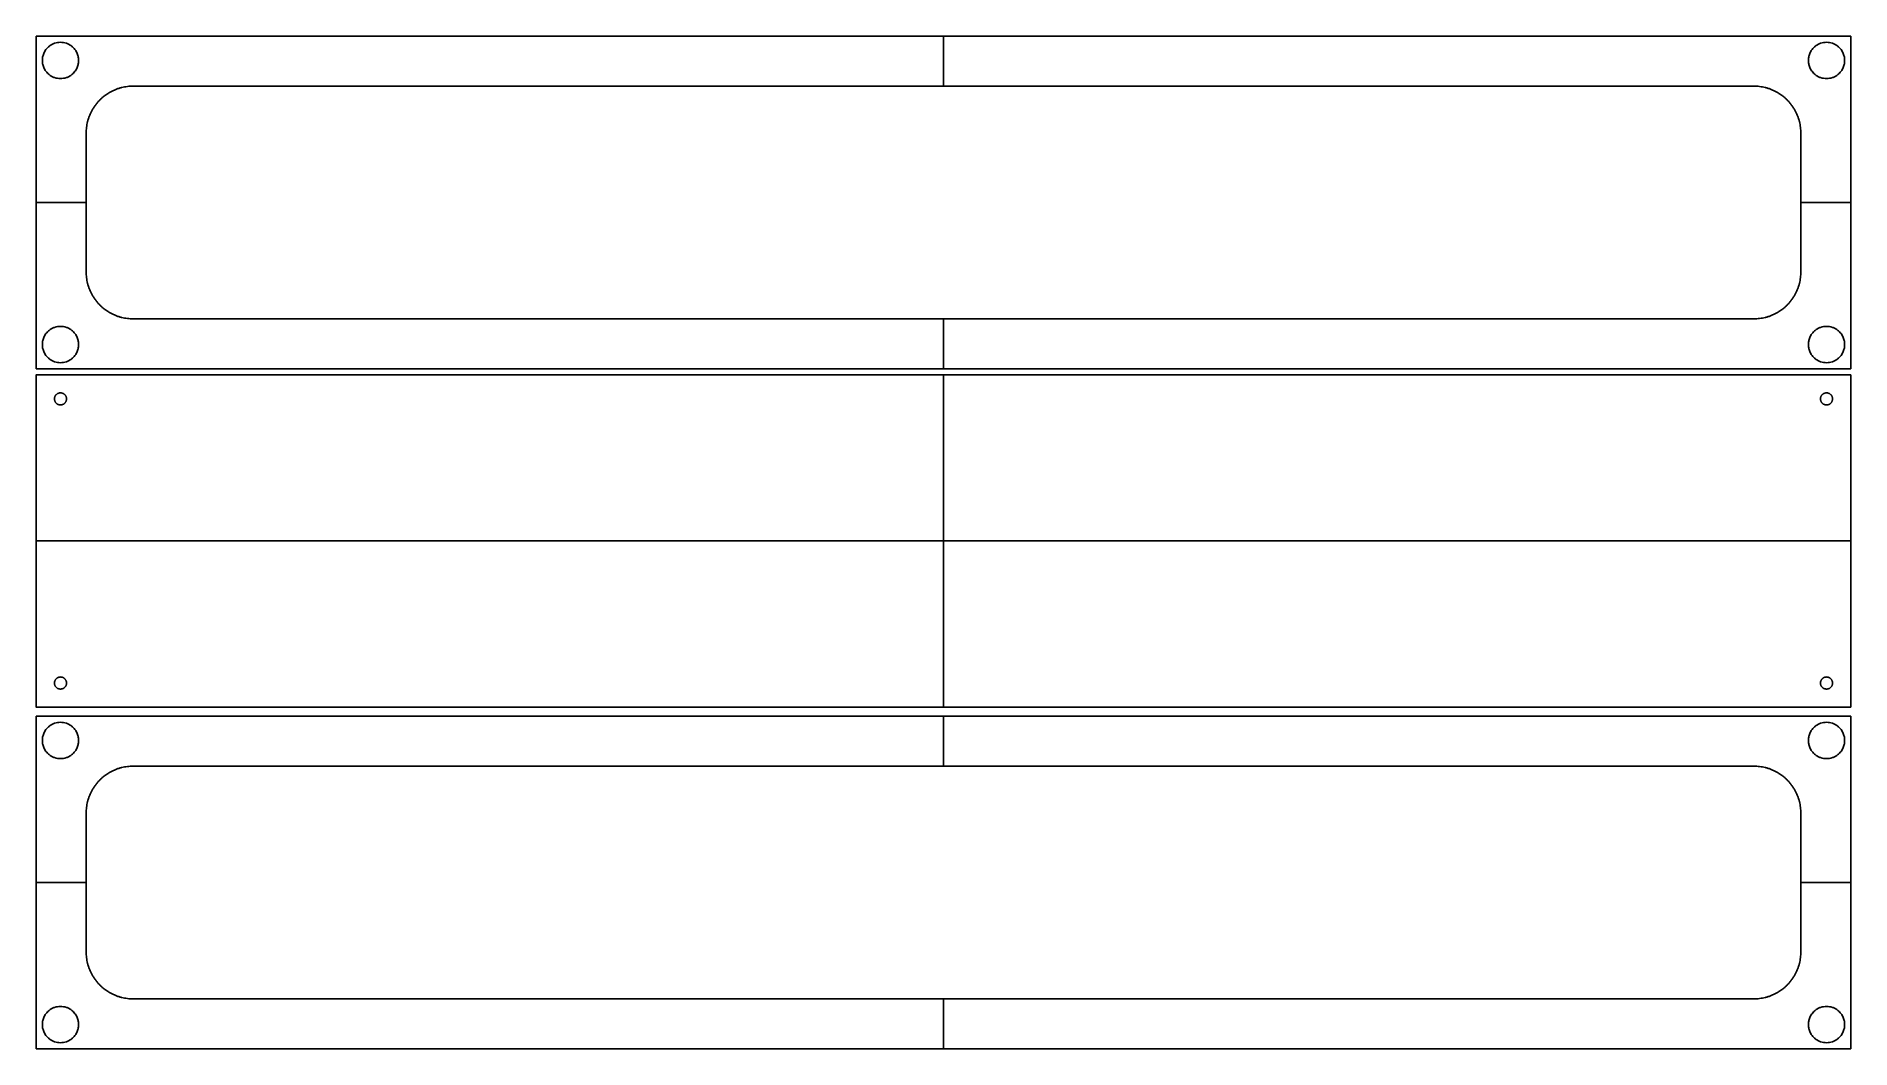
# Model space of a CAD drawing. Header units: millimetres. Extents: x -300 to 300, y -138 to 197.
import ezdxf

# ---------------------------------------------------------------- set-up
doc = ezdxf.new("R2010")
doc.units = ezdxf.units.MM
doc.layers.add('ACRYLIC', color=12, linetype='Continuous', true_color=0xc80000)

msp = doc.modelspace()

# ---------------------------------------------------------------- linework, layer by layer
at = {"layer": 'ACRYLIC', "color": 18, "true_color": 0x000000}
for points in [[(-300, 87, 2), (-300, 142, 2), (-300, 197, 2)], [(-300, 87, 5), (-300, 142, 5), (-300, 197, 5)], [(-300, 197, 5), (-300, 197, 3.5), (-300, 197, 2)], [(300, 197, 2), (0, 197, 2), (-300, 197, 2)], [(300, 197, 5), (0, 197, 5), (-300, 197, 5)], [(-300, 197, 3.5), (-300, 142, 3.5), (-300, 87, 3.5)], [(-300, 197, 3.5), (0, 197, 3.5), (300, 197, 3.5)], [(-292, 195, 5), (-292, 195, 3.5), (-292, 195, 2)], [(0, 197, 5), (0, 197, 3.5), (0, 197, 2)], [(0, 197, 5), (0, 188.75, 5), (0, 180.5, 5)], [(0, 197, 2), (0, 188.75, 2), (0, 180.5, 2)], [(292, 195, 5), (292, 195, 3.5), (292, 195, 2)], [(300, 197, 5), (300, 197, 3.5), (300, 197, 2)], [(300, 87, 2), (300, 142, 2), (300, 197, 2)], [(300, 87, 5), (300, 142, 5), (300, 197, 5)], [(300, 197, 3.5), (300, 142, 3.5), (300, 87, 3.5)], [(-298, 189, 5), (-298, 189, 3.5), (-298, 189, 2)], [(-286, 189, 5), (-286, 189, 3.5), (-286, 189, 2)], [(286, 189, 5), (286, 189, 3.5), (286, 189, 2)], [(298, 189, 5), (298, 189, 3.5), (298, 189, 2)], [(-292, 183, 5), (-292, 183, 3.5), (-292, 183, 2)], [(-268, 180.5, 5), (-268, 180.5, 3.5), (-268, 180.5, 2)], [(268, 180.5, 2), (0, 180.5, 2), (-268, 180.5, 2)], [(268, 180.5, 5), (0, 180.5, 5), (-268, 180.5, 5)], [(-268, 180.5, 3.5), (0, 180.5, 3.5), (268, 180.5, 3.5)], [(0, 180.5, 5), (0, 180.5, 3.5), (0, 180.5, 2)], [(268, 180.5, 5), (268, 180.5, 3.5), (268, 180.5, 2)], [(292, 183, 5), (292, 183, 3.5), (292, 183, 2)], [(-278.96, 175.96, 5), (-278.96, 175.96, 3.5), (-278.96, 175.96, 2)], [(278.96, 175.96, 5), (278.96, 175.96, 3.5), (278.96, 175.96, 2)], [(-283.5, 165, 5), (-283.5, 165, 3.5), (-283.5, 165, 2)], [(-283.5, 119, 2), (-283.5, 142, 2), (-283.5, 165, 2)], [(-283.5, 119, 5), (-283.5, 142, 5), (-283.5, 165, 5)], [(-283.5, 165, 3.5), (-283.5, 142, 3.5), (-283.5, 119, 3.5)], [(283.5, 119, 2), (283.5, 142, 2), (283.5, 165, 2)], [(283.5, 119, 5), (283.5, 142, 5), (283.5, 165, 5)], [(283.5, 165, 5), (283.5, 165, 3.5), (283.5, 165, 2)], [(283.5, 165, 3.5), (283.5, 142, 3.5), (283.5, 119, 3.5)], [(-300, 142, 5), (-300, 142, 3.5), (-300, 142, 2)], [(-300, 142, 5), (-291.75, 142, 5), (-283.5, 142, 5)], [(-300, 142, 2), (-291.75, 142, 2), (-283.5, 142, 2)], [(-283.5, 142, 5), (-283.5, 142, 3.5), (-283.5, 142, 2)], [(283.5, 142, 5), (283.5, 142, 3.5), (283.5, 142, 2)], [(283.5, 142, 5), (291.75, 142, 5), (300, 142, 5)], [(283.5, 142, 2), (291.75, 142, 2), (300, 142, 2)], [(300, 142, 5), (300, 142, 3.5), (300, 142, 2)], [(-283.5, 119, 5), (-283.5, 119, 3.5), (-283.5, 119, 2)], [(283.5, 119, 5), (283.5, 119, 3.5), (283.5, 119, 2)], [(-278.96, 108.04, 5), (-278.96, 108.04, 3.5), (-278.96, 108.04, 2)], [(278.96, 108.04, 5), (278.96, 108.04, 3.5), (278.96, 108.04, 2)], [(-268, 103.5, 5), (-268, 103.5, 3.5), (-268, 103.5, 2)], [(268, 103.5, 2), (0, 103.5, 2), (-268, 103.5, 2)], [(268, 103.5, 5), (0, 103.5, 5), (-268, 103.5, 5)], [(-268, 103.5, 3.5), (0, 103.5, 3.5), (268, 103.5, 3.5)], [(0, 103.5, 5), (0, 103.5, 3.5), (0, 103.5, 2)], [(0, 103.5, 5), (0, 95.25, 5), (0, 87, 5)], [(0, 103.5, 2), (0, 95.25, 2), (0, 87, 2)], [(268, 103.5, 5), (268, 103.5, 3.5), (268, 103.5, 2)], [(-292, 101, 5), (-292, 101, 3.5), (-292, 101, 2)], [(292, 101, 5), (292, 101, 3.5), (292, 101, 2)], [(-298, 95, 5), (-298, 95, 3.5), (-298, 95, 2)], [(-286, 95, 5), (-286, 95, 3.5), (-286, 95, 2)], [(286, 95, 5), (286, 95, 3.5), (286, 95, 2)], [(298, 95, 5), (298, 95, 3.5), (298, 95, 2)], [(300, 87, 2), (0, 87, 2), (-300, 87, 2)], [(300, 87, 5), (0, 87, 5), (-300, 87, 5)], [(-300, 87, 5), (-300, 87, 3.5), (-300, 87, 2)], [(-300, 87, 3.5), (0, 87, 3.5), (300, 87, 3.5)], [(-300, -25, -16), (-300, 30, -16), (-300, 85, -16)], [(-300, 85, -19), (-300, 85, -17.5), (-300, 85, -16)], [(-300, -25, -19), (-300, 30, -19), (-300, 85, -19)], [(300, 85, -16), (0, 85, -16), (-300, 85, -16)], [(300, 85, -19), (0, 85, -19), (-300, 85, -19)], [(-300, 85, -17.5), (-300, 30, -17.5), (-300, -25, -17.5)], [(-300, 85, -17.5), (0, 85, -17.5), (300, 85, -17.5)], [(-292, 89, 5), (-292, 89, 3.5), (-292, 89, 2)], [(0, 87, 5), (0, 87, 3.5), (0, 87, 2)], [(0, 85, -19), (0, 85, -17.5), (0, 85, -16)], [(0, 85, -19), (0, 30, -19), (0, -25, -19)], [(0, 85, -16), (0, 30, -16), (0, -25, -16)], [(292, 89, 5), (292, 89, 3.5), (292, 89, 2)], [(300, 87, 5), (300, 87, 3.5), (300, 87, 2)], [(300, -25, -16), (300, 30, -16), (300, 85, -16)], [(300, -25, -19), (300, 30, -19), (300, 85, -19)], [(300, 85, -19), (300, 85, -17.5), (300, 85, -16)], [(300, 85, -17.5), (300, 30, -17.5), (300, -25, -17.5)], [(-292, 79, -19), (-292, 79, -17.5), (-292, 79, -16)], [(292, 79, -19), (292, 79, -17.5), (292, 79, -16)], [(-294, 77, -19), (-294, 77, -17.5), (-294, 77, -16)], [(-292, 75, -19), (-292, 75, -17.5), (-292, 75, -16)], [(-290, 77, -19), (-290, 77, -17.5), (-290, 77, -16)], [(290, 77, -19), (290, 77, -17.5), (290, 77, -16)], [(292, 75, -19), (292, 75, -17.5), (292, 75, -16)], [(294, 77, -19), (294, 77, -17.5), (294, 77, -16)], [(-300, 30, -19), (-300, 30, -17.5), (-300, 30, -16)], [(-300, 30, -19), (0, 30, -19), (300, 30, -19)], [(-300, 30, -16), (0, 30, -16), (300, 30, -16)], [(300, 30, -19), (300, 30, -17.5), (300, 30, -16)], [(-294, -17, -19), (-294, -17, -17.5), (-294, -17, -16)], [(-292, -15, -19), (-292, -15, -17.5), (-292, -15, -16)], [(-290, -17, -19), (-290, -17, -17.5), (-290, -17, -16)], [(290, -17, -19), (290, -17, -17.5), (290, -17, -16)], [(292, -15, -19), (292, -15, -17.5), (292, -15, -16)], [(294, -17, -19), (294, -17, -17.5), (294, -17, -16)], [(-292, -19, -19), (-292, -19, -17.5), (-292, -19, -16)], [(292, -19, -19), (292, -19, -17.5), (292, -19, -16)], [(300, -25, -16), (0, -25, -16), (-300, -25, -16)], [(-300, -25, -19), (-300, -25, -17.5), (-300, -25, -16)], [(300, -25, -19), (0, -25, -19), (-300, -25, -19)], [(-300, -25, -17.5), (0, -25, -17.5), (300, -25, -17.5)], [(-300, -138, 2), (-300, -83, 2), (-300, -28, 2)], [(-300, -138, 5), (-300, -83, 5), (-300, -28, 5)], [(-300, -28, 5), (-300, -28, 3.5), (-300, -28, 2)], [(300, -28, 2), (0, -28, 2), (-300, -28, 2)], [(300, -28, 5), (0, -28, 5), (-300, -28, 5)], [(-300, -28, 3.5), (-300, -83, 3.5), (-300, -138, 3.5)], [(-300, -28, 3.5), (0, -28, 3.5), (300, -28, 3.5)], [(-292, -30, 5), (-292, -30, 3.5), (-292, -30, 2)], [(0, -25, -19), (0, -25, -17.5), (0, -25, -16)], [(0, -28, 5), (0, -28, 3.5), (0, -28, 2)], [(0, -28, 5), (0, -36.25, 5), (0, -44.5, 5)], [(0, -28, 2), (0, -36.25, 2), (0, -44.5, 2)], [(292, -30, 5), (292, -30, 3.5), (292, -30, 2)], [(300, -25, -19), (300, -25, -17.5), (300, -25, -16)], [(300, -28, 5), (300, -28, 3.5), (300, -28, 2)], [(300, -138, 2), (300, -83, 2), (300, -28, 2)], [(300, -138, 5), (300, -83, 5), (300, -28, 5)], [(300, -28, 3.5), (300, -83, 3.5), (300, -138, 3.5)], [(-298, -36, 5), (-298, -36, 3.5), (-298, -36, 2)], [(-286, -36, 5), (-286, -36, 3.5), (-286, -36, 2)], [(286, -36, 5), (286, -36, 3.5), (286, -36, 2)], [(298, -36, 5), (298, -36, 3.5), (298, -36, 2)], [(-292, -42, 5), (-292, -42, 3.5), (-292, -42, 2)], [(292, -42, 5), (292, -42, 3.5), (292, -42, 2)], [(-268, -44.5, 5), (-268, -44.5, 3.5), (-268, -44.5, 2)], [(268, -44.5, 2), (0, -44.5, 2), (-268, -44.5, 2)], [(268, -44.5, 5), (0, -44.5, 5), (-268, -44.5, 5)], [(-268, -44.5, 3.5), (0, -44.5, 3.5), (268, -44.5, 3.5)], [(0, -44.5, 5), (0, -44.5, 3.5), (0, -44.5, 2)], [(268, -44.5, 5), (268, -44.5, 3.5), (268, -44.5, 2)], [(-278.96, -49.04, 5), (-278.96, -49.04, 3.5), (-278.96, -49.04, 2)], [(278.96, -49.04, 5), (278.96, -49.04, 3.5), (278.96, -49.04, 2)], [(-283.5, -60, 5), (-283.5, -60, 3.5), (-283.5, -60, 2)], [(-283.5, -106, 2), (-283.5, -83, 2), (-283.5, -60, 2)], [(-283.5, -106, 5), (-283.5, -83, 5), (-283.5, -60, 5)], [(-283.5, -60, 3.5), (-283.5, -83, 3.5), (-283.5, -106, 3.5)], [(283.5, -106, 2), (283.5, -83, 2), (283.5, -60, 2)], [(283.5, -106, 5), (283.5, -83, 5), (283.5, -60, 5)], [(283.5, -60, 5), (283.5, -60, 3.5), (283.5, -60, 2)], [(283.5, -60, 3.5), (283.5, -83, 3.5), (283.5, -106, 3.5)], [(-300, -83, 5), (-300, -83, 3.5), (-300, -83, 2)], [(-300, -83, 5), (-291.75, -83, 5), (-283.5, -83, 5)], [(-300, -83, 2), (-291.75, -83, 2), (-283.5, -83, 2)], [(-283.5, -83, 5), (-283.5, -83, 3.5), (-283.5, -83, 2)], [(283.5, -83, 5), (283.5, -83, 3.5), (283.5, -83, 2)], [(283.5, -83, 5), (291.75, -83, 5), (300, -83, 5)], [(283.5, -83, 2), (291.75, -83, 2), (300, -83, 2)], [(300, -83, 5), (300, -83, 3.5), (300, -83, 2)], [(-283.5, -106, 5), (-283.5, -106, 3.5), (-283.5, -106, 2)], [(283.5, -106, 5), (283.5, -106, 3.5), (283.5, -106, 2)], [(-278.96, -116.96, 5), (-278.96, -116.96, 3.5), (-278.96, -116.96, 2)], [(278.96, -116.96, 5), (278.96, -116.96, 3.5), (278.96, -116.96, 2)], [(-292, -124, 5), (-292, -124, 3.5), (-292, -124, 2)], [(-268, -121.5, 5), (-268, -121.5, 3.5), (-268, -121.5, 2)], [(268, -121.5, 2), (0, -121.5, 2), (-268, -121.5, 2)], [(268, -121.5, 5), (0, -121.5, 5), (-268, -121.5, 5)], [(-268, -121.5, 3.5), (0, -121.5, 3.5), (268, -121.5, 3.5)], [(0, -121.5, 5), (0, -121.5, 3.5), (0, -121.5, 2)], [(0, -121.5, 5), (0, -129.75, 5), (0, -138, 5)], [(0, -121.5, 2), (0, -129.75, 2), (0, -138, 2)], [(268, -121.5, 5), (268, -121.5, 3.5), (268, -121.5, 2)], [(292, -124, 5), (292, -124, 3.5), (292, -124, 2)], [(-298, -130, 5), (-298, -130, 3.5), (-298, -130, 2)], [(-286, -130, 5), (-286, -130, 3.5), (-286, -130, 2)], [(286, -130, 5), (286, -130, 3.5), (286, -130, 2)], [(298, -130, 5), (298, -130, 3.5), (298, -130, 2)], [(300, -138, 2), (0, -138, 2), (-300, -138, 2)], [(300, -138, 5), (0, -138, 5), (-300, -138, 5)], [(-300, -138, 5), (-300, -138, 3.5), (-300, -138, 2)], [(-300, -138, 3.5), (0, -138, 3.5), (300, -138, 3.5)], [(-292, -136, 5), (-292, -136, 3.5), (-292, -136, 2)], [(0, -138, 5), (0, -138, 3.5), (0, -138, 2)], [(292, -136, 5), (292, -136, 3.5), (292, -136, 2)], [(300, -138, 5), (300, -138, 3.5), (300, -138, 2)]]:
    msp.add_open_spline(points, degree=2, dxfattribs=at)
for points, weights in [([(-286, 189, 5), (-286, 201, 5), (-298, 201, 5), (-298, 189, 5)], [1, 0.333333333333, 0.333333333333, 1]), ([(-286, 189, 2), (-286, 201, 2), (-298, 201, 2), (-298, 189, 2)], [1, 0.333333333333, 0.333333333333, 1]), ([(-298, 189, 3.5), (-298, 201, 3.5), (-286, 201, 3.5), (-286, 189, 3.5)], [1, 0.333333333333, 0.333333333333, 1]), ([(286, 189, 5), (286, 201, 5), (298, 201, 5), (298, 189, 5)], [1, 0.333333333333, 0.333333333333, 1]), ([(286, 189, 2), (286, 201, 2), (298, 201, 2), (298, 189, 2)], [1, 0.333333333333, 0.333333333333, 1]), ([(286, 189, 3.5), (286, 201, 3.5), (298, 201, 3.5), (298, 189, 3.5)], [1, 0.333333333333, 0.333333333333, 1]), ([(-298, 189, 5), (-298, 177, 5), (-286, 177, 5), (-286, 189, 5)], [1, 0.333333333333, 0.333333333333, 1]), ([(-298, 189, 2), (-298, 177, 2), (-286, 177, 2), (-286, 189, 2)], [1, 0.333333333333, 0.333333333333, 1]), ([(-286, 189, 3.5), (-286, 177, 3.5), (-298, 177, 3.5), (-298, 189, 3.5)], [1, 0.333333333333, 0.333333333333, 1]), ([(298, 189, 5), (298, 177, 5), (286, 177, 5), (286, 189, 5)], [1, 0.333333333333, 0.333333333333, 1]), ([(298, 189, 2), (298, 177, 2), (286, 177, 2), (286, 189, 2)], [1, 0.333333333333, 0.333333333333, 1]), ([(298, 189, 3.5), (298, 177, 3.5), (286, 177, 3.5), (286, 189, 3.5)], [1, 0.333333333333, 0.333333333333, 1]), ([(-283.5, 165, 2), (-283.5, 174.08, 2), (-277.08, 180.5, 2), (-268, 180.5, 2)], [1, 0.804737854124, 0.804737854124, 1]), ([(-283.5, 165, 5), (-283.5, 174.08, 5), (-277.08, 180.5, 5), (-268, 180.5, 5)], [1, 0.804737854124, 0.804737854124, 1]), ([(-283.5, 165, 3.5), (-283.5, 174.08, 3.5), (-277.08, 180.5, 3.5), (-268, 180.5, 3.5)], [1, 0.804737854124, 0.804737854124, 1]), ([(268, 180.5, 2), (277.08, 180.5, 2), (283.5, 174.08, 2), (283.5, 165, 2)], [1, 0.804737854124, 0.804737854124, 1]), ([(268, 180.5, 5), (277.08, 180.5, 5), (283.5, 174.08, 5), (283.5, 165, 5)], [1, 0.804737854124, 0.804737854124, 1]), ([(268, 180.5, 3.5), (277.08, 180.5, 3.5), (283.5, 174.08, 3.5), (283.5, 165, 3.5)], [1, 0.804737854124, 0.804737854124, 1]), ([(-268, 103.5, 2), (-277.08, 103.5, 2), (-283.5, 109.92, 2), (-283.5, 119, 2)], [1, 0.804737854124, 0.804737854124, 1]), ([(-268, 103.5, 5), (-277.08, 103.5, 5), (-283.5, 109.92, 5), (-283.5, 119, 5)], [1, 0.804737854124, 0.804737854124, 1]), ([(-268, 103.5, 3.5), (-277.08, 103.5, 3.5), (-283.5, 109.92, 3.5), (-283.5, 119, 3.5)], [1, 0.804737854124, 0.804737854124, 1]), ([(283.5, 119, 2), (283.5, 109.92, 2), (277.08, 103.5, 2), (268, 103.5, 2)], [1, 0.804737854124, 0.804737854124, 1]), ([(283.5, 119, 5), (283.5, 109.92, 5), (277.08, 103.5, 5), (268, 103.5, 5)], [1, 0.804737854124, 0.804737854124, 1]), ([(283.5, 119, 3.5), (283.5, 109.92, 3.5), (277.08, 103.5, 3.5), (268, 103.5, 3.5)], [1, 0.804737854124, 0.804737854124, 1]), ([(-298, 95, 5), (-298, 107, 5), (-286, 107, 5), (-286, 95, 5)], [1, 0.333333333333, 0.333333333333, 1]), ([(-298, 95, 2), (-298, 107, 2), (-286, 107, 2), (-286, 95, 2)], [1, 0.333333333333, 0.333333333333, 1]), ([(-298, 95, 3.5), (-298, 107, 3.5), (-286, 107, 3.5), (-286, 95, 3.5)], [1, 0.333333333333, 0.333333333333, 1]), ([(298, 95, 5), (298, 107, 5), (286, 107, 5), (286, 95, 5)], [1, 0.333333333333, 0.333333333333, 1]), ([(298, 95, 2), (298, 107, 2), (286, 107, 2), (286, 95, 2)], [1, 0.333333333333, 0.333333333333, 1]), ([(286, 95, 3.5), (286, 107, 3.5), (298, 107, 3.5), (298, 95, 3.5)], [1, 0.333333333333, 0.333333333333, 1]), ([(-286, 95, 5), (-286, 83, 5), (-298, 83, 5), (-298, 95, 5)], [1, 0.333333333333, 0.333333333333, 1]), ([(-286, 95, 2), (-286, 83, 2), (-298, 83, 2), (-298, 95, 2)], [1, 0.333333333333, 0.333333333333, 1]), ([(-286, 95, 3.5), (-286, 83, 3.5), (-298, 83, 3.5), (-298, 95, 3.5)], [1, 0.333333333333, 0.333333333333, 1]), ([(286, 95, 5), (286, 83, 5), (298, 83, 5), (298, 95, 5)], [1, 0.333333333333, 0.333333333333, 1]), ([(286, 95, 2), (286, 83, 2), (298, 83, 2), (298, 95, 2)], [1, 0.333333333333, 0.333333333333, 1]), ([(298, 95, 3.5), (298, 83, 3.5), (286, 83, 3.5), (286, 95, 3.5)], [1, 0.333333333333, 0.333333333333, 1]), ([(-294, 77, -19), (-294, 81, -19), (-290, 81, -19), (-290, 77, -19)], [1, 0.333333333333, 0.333333333333, 1]), ([(-294, 77, -16), (-294, 81, -16), (-290, 81, -16), (-290, 77, -16)], [1, 0.333333333333, 0.333333333333, 1]), ([(-290, 77, -17.5), (-290, 81, -17.5), (-294, 81, -17.5), (-294, 77, -17.5)], [1, 0.333333333333, 0.333333333333, 1]), ([(290, 77, -19), (290, 81, -19), (294, 81, -19), (294, 77, -19)], [1, 0.333333333333, 0.333333333333, 1]), ([(290, 77, -16), (290, 81, -16), (294, 81, -16), (294, 77, -16)], [1, 0.333333333333, 0.333333333333, 1]), ([(294, 77, -17.5), (294, 81, -17.5), (290, 81, -17.5), (290, 77, -17.5)], [1, 0.333333333333, 0.333333333333, 1]), ([(-290, 77, -19), (-290, 73, -19), (-294, 73, -19), (-294, 77, -19)], [1, 0.333333333333, 0.333333333333, 1]), ([(-290, 77, -16), (-290, 73, -16), (-294, 73, -16), (-294, 77, -16)], [1, 0.333333333333, 0.333333333333, 1]), ([(-294, 77, -17.5), (-294, 73, -17.5), (-290, 73, -17.5), (-290, 77, -17.5)], [1, 0.333333333333, 0.333333333333, 1]), ([(294, 77, -19), (294, 73, -19), (290, 73, -19), (290, 77, -19)], [1, 0.333333333333, 0.333333333333, 1]), ([(294, 77, -16), (294, 73, -16), (290, 73, -16), (290, 77, -16)], [1, 0.333333333333, 0.333333333333, 1]), ([(290, 77, -17.5), (290, 73, -17.5), (294, 73, -17.5), (294, 77, -17.5)], [1, 0.333333333333, 0.333333333333, 1]), ([(-294, -17, -19), (-294, -13, -19), (-290, -13, -19), (-290, -17, -19)], [1, 0.333333333333, 0.333333333333, 1]), ([(-294, -17, -16), (-294, -13, -16), (-290, -13, -16), (-290, -17, -16)], [1, 0.333333333333, 0.333333333333, 1]), ([(-290, -17, -17.5), (-290, -13, -17.5), (-294, -13, -17.5), (-294, -17, -17.5)], [1, 0.333333333333, 0.333333333333, 1]), ([(-290, -17, -19), (-290, -21, -19), (-294, -21, -19), (-294, -17, -19)], [1, 0.333333333333, 0.333333333333, 1]), ([(-290, -17, -16), (-290, -21, -16), (-294, -21, -16), (-294, -17, -16)], [1, 0.333333333333, 0.333333333333, 1]), ([(-294, -17, -17.5), (-294, -21, -17.5), (-290, -21, -17.5), (-290, -17, -17.5)], [1, 0.333333333333, 0.333333333333, 1]), ([(290, -17, -19), (290, -13, -19), (294, -13, -19), (294, -17, -19)], [1, 0.333333333333, 0.333333333333, 1]), ([(290, -17, -16), (290, -13, -16), (294, -13, -16), (294, -17, -16)], [1, 0.333333333333, 0.333333333333, 1]), ([(294, -17, -17.5), (294, -13, -17.5), (290, -13, -17.5), (290, -17, -17.5)], [1, 0.333333333333, 0.333333333333, 1]), ([(294, -17, -19), (294, -21, -19), (290, -21, -19), (290, -17, -19)], [1, 0.333333333333, 0.333333333333, 1]), ([(294, -17, -16), (294, -21, -16), (290, -21, -16), (290, -17, -16)], [1, 0.333333333333, 0.333333333333, 1]), ([(290, -17, -17.5), (290, -21, -17.5), (294, -21, -17.5), (294, -17, -17.5)], [1, 0.333333333333, 0.333333333333, 1]), ([(-286, -36, 5), (-286, -24, 5), (-298, -24, 5), (-298, -36, 5)], [1, 0.333333333333, 0.333333333333, 1]), ([(-286, -36, 2), (-286, -24, 2), (-298, -24, 2), (-298, -36, 2)], [1, 0.333333333333, 0.333333333333, 1]), ([(-298, -36, 3.5), (-298, -24, 3.5), (-286, -24, 3.5), (-286, -36, 3.5)], [1, 0.333333333333, 0.333333333333, 1]), ([(-298, -36, 5), (-298, -48, 5), (-286, -48, 5), (-286, -36, 5)], [1, 0.333333333333, 0.333333333333, 1]), ([(-298, -36, 2), (-298, -48, 2), (-286, -48, 2), (-286, -36, 2)], [1, 0.333333333333, 0.333333333333, 1]), ([(-286, -36, 3.5), (-286, -48, 3.5), (-298, -48, 3.5), (-298, -36, 3.5)], [1, 0.333333333333, 0.333333333333, 1]), ([(286, -36, 5), (286, -24, 5), (298, -24, 5), (298, -36, 5)], [1, 0.333333333333, 0.333333333333, 1]), ([(286, -36, 2), (286, -24, 2), (298, -24, 2), (298, -36, 2)], [1, 0.333333333333, 0.333333333333, 1]), ([(286, -36, 3.5), (286, -24, 3.5), (298, -24, 3.5), (298, -36, 3.5)], [1, 0.333333333333, 0.333333333333, 1]), ([(298, -36, 5), (298, -48, 5), (286, -48, 5), (286, -36, 5)], [1, 0.333333333333, 0.333333333333, 1]), ([(298, -36, 2), (298, -48, 2), (286, -48, 2), (286, -36, 2)], [1, 0.333333333333, 0.333333333333, 1]), ([(298, -36, 3.5), (298, -48, 3.5), (286, -48, 3.5), (286, -36, 3.5)], [1, 0.333333333333, 0.333333333333, 1]), ([(-283.5, -60, 2), (-283.5, -50.92, 2), (-277.08, -44.5, 2), (-268, -44.5, 2)], [1, 0.804737854124, 0.804737854124, 1]), ([(-283.5, -60, 5), (-283.5, -50.92, 5), (-277.08, -44.5, 5), (-268, -44.5, 5)], [1, 0.804737854124, 0.804737854124, 1]), ([(-283.5, -60, 3.5), (-283.5, -50.92, 3.5), (-277.08, -44.5, 3.5), (-268, -44.5, 3.5)], [1, 0.804737854124, 0.804737854124, 1]), ([(268, -44.5, 2), (277.08, -44.5, 2), (283.5, -50.92, 2), (283.5, -60, 2)], [1, 0.804737854124, 0.804737854124, 1]), ([(268, -44.5, 5), (277.08, -44.5, 5), (283.5, -50.92, 5), (283.5, -60, 5)], [1, 0.804737854124, 0.804737854124, 1]), ([(268, -44.5, 3.5), (277.08, -44.5, 3.5), (283.5, -50.92, 3.5), (283.5, -60, 3.5)], [1, 0.804737854124, 0.804737854124, 1]), ([(-268, -121.5, 2), (-277.08, -121.5, 2), (-283.5, -115.08, 2), (-283.5, -106, 2)], [1, 0.804737854124, 0.804737854124, 1]), ([(-268, -121.5, 5), (-277.08, -121.5, 5), (-283.5, -115.08, 5), (-283.5, -106, 5)], [1, 0.804737854124, 0.804737854124, 1]), ([(-268, -121.5, 3.5), (-277.08, -121.5, 3.5), (-283.5, -115.08, 3.5), (-283.5, -106, 3.5)], [1, 0.804737854124, 0.804737854124, 1]), ([(283.5, -106, 2), (283.5, -115.08, 2), (277.08, -121.5, 2), (268, -121.5, 2)], [1, 0.804737854124, 0.804737854124, 1]), ([(283.5, -106, 5), (283.5, -115.08, 5), (277.08, -121.5, 5), (268, -121.5, 5)], [1, 0.804737854124, 0.804737854124, 1]), ([(283.5, -106, 3.5), (283.5, -115.08, 3.5), (277.08, -121.5, 3.5), (268, -121.5, 3.5)], [1, 0.804737854124, 0.804737854124, 1]), ([(-298, -130, 5), (-298, -118, 5), (-286, -118, 5), (-286, -130, 5)], [1, 0.333333333333, 0.333333333333, 1]), ([(-298, -130, 2), (-298, -118, 2), (-286, -118, 2), (-286, -130, 2)], [1, 0.333333333333, 0.333333333333, 1]), ([(-298, -130, 3.5), (-298, -118, 3.5), (-286, -118, 3.5), (-286, -130, 3.5)], [1, 0.333333333333, 0.333333333333, 1]), ([(298, -130, 5), (298, -118, 5), (286, -118, 5), (286, -130, 5)], [1, 0.333333333333, 0.333333333333, 1]), ([(298, -130, 2), (298, -118, 2), (286, -118, 2), (286, -130, 2)], [1, 0.333333333333, 0.333333333333, 1]), ([(286, -130, 3.5), (286, -118, 3.5), (298, -118, 3.5), (298, -130, 3.5)], [1, 0.333333333333, 0.333333333333, 1]), ([(-286, -130, 5), (-286, -142, 5), (-298, -142, 5), (-298, -130, 5)], [1, 0.333333333333, 0.333333333333, 1]), ([(-286, -130, 2), (-286, -142, 2), (-298, -142, 2), (-298, -130, 2)], [1, 0.333333333333, 0.333333333333, 1]), ([(-286, -130, 3.5), (-286, -142, 3.5), (-298, -142, 3.5), (-298, -130, 3.5)], [1, 0.333333333333, 0.333333333333, 1]), ([(286, -130, 5), (286, -142, 5), (298, -142, 5), (298, -130, 5)], [1, 0.333333333333, 0.333333333333, 1]), ([(286, -130, 2), (286, -142, 2), (298, -142, 2), (298, -130, 2)], [1, 0.333333333333, 0.333333333333, 1]), ([(298, -130, 3.5), (298, -142, 3.5), (286, -142, 3.5), (286, -130, 3.5)], [1, 0.333333333333, 0.333333333333, 1])]:
    msp.add_rational_spline(points, weights, degree=3, dxfattribs=at)

doc.saveas('drawing.dxf')
